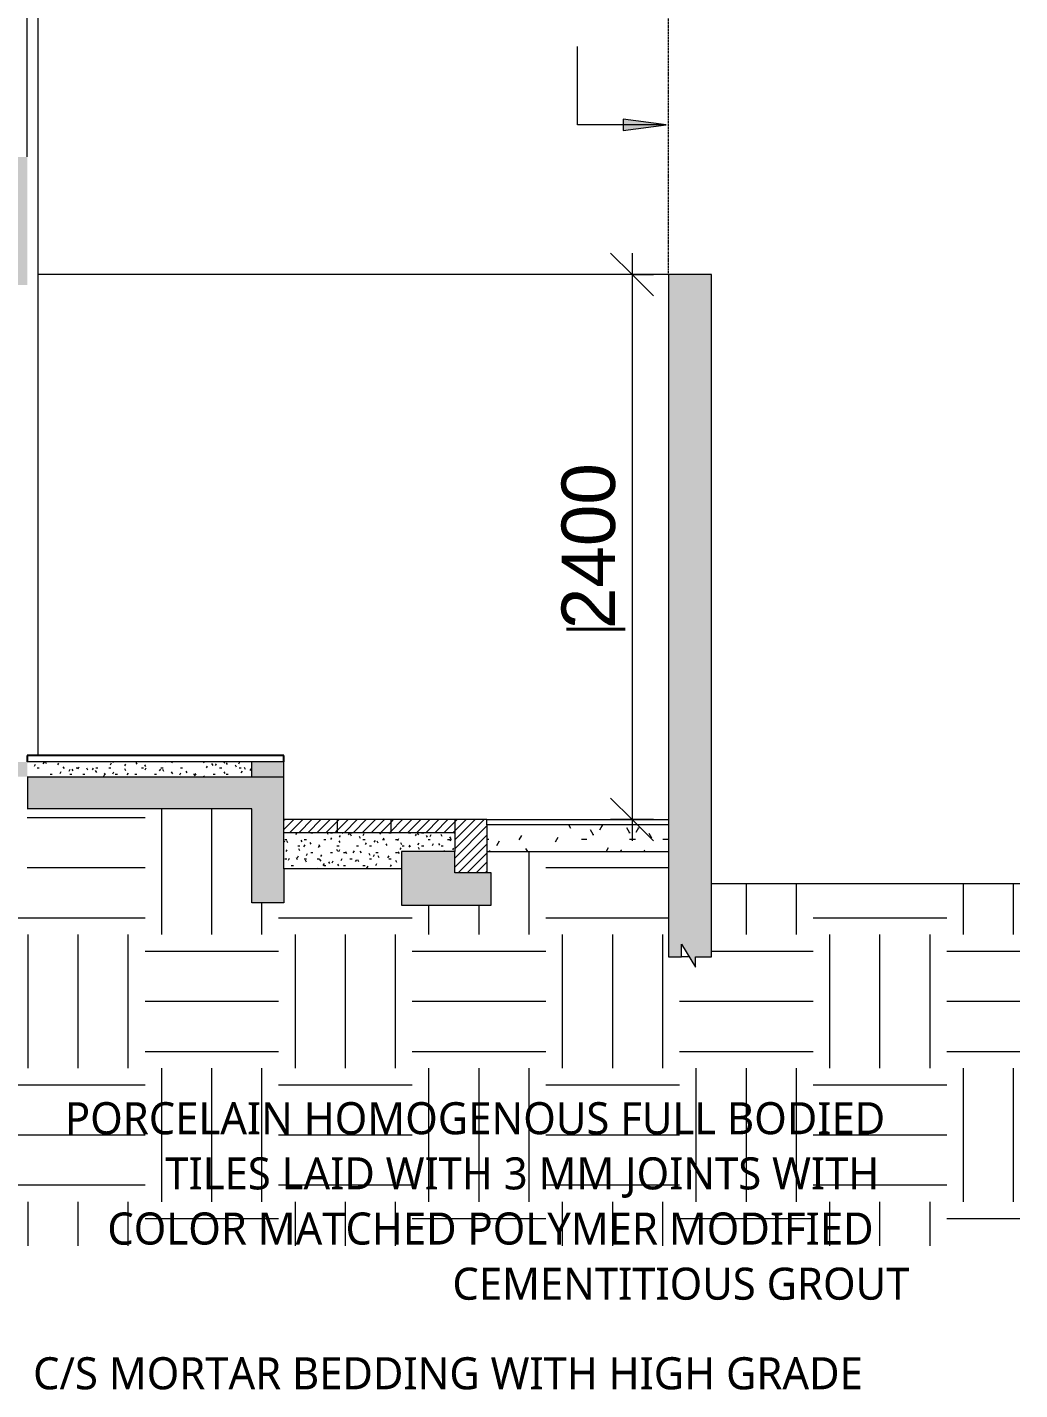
# Model space of a CAD drawing. Header units: millimetres. Extents: x -25665 to 60211, y -6376 to 13478.
# Drawn here: x 38480 to 43122, y -2517 to 3856 of the extents above; entities that cross this region are included whole.
import ezdxf

# ---------------------------------------------------------------- set-up
doc = ezdxf.new("R2010")
doc.units = ezdxf.units.MM
doc.linetypes.add('Hidden', pattern=[7.14375, 4.7625, -2.38125])
for name, color, linetype, lineweight in [('A-ANNO-DIMS', 211, 'Continuous', 9), ('A-ANNO-DIMS-100', 211, 'Continuous', 9), ('A-DETL', 90, 'Continuous', 9), ('A-DETL-GENF', 92, 'Continuous', 9), ('A-DETL-HDLN', 90, 'Hidden', 9), ('A-DETL-THIN', 151, 'Continuous', 9), ('A-GENM', 13, 'Continuous', 9), ('A-WALL', 113, 'Continuous', 9), ('G-ANNO-TEXT', 231, 'Continuous', 9), ('S-STRS', 31, 'Continuous', 9)]:
    doc.layers.add(name, color=color, linetype=linetype, lineweight=lineweight)
doc.styles.add('Arial_10', font='arial.ttf', dxfattribs={"height": 250})
doc.styles.add('Lucida Sans Unicode_2', font='l_10646.ttf', dxfattribs={"height": 150})
doc.dimstyles.new('25_1', dxfattribs={"dimscale": 304.8, "dimtxt": 255.06485, "dimasz": 0.656168, "dimexe": 0.328084, "dimexo": 0.0625, "dimgap": 0.016404, "dimtad": 1, "dimdec": 0, "dimzin": 0, "dimdsep": 46, "dimtxsty": 'Arial_10', "dimblk1": 'OBLIQUE', "dimblk2": 'OBLIQUE', "dimsah": 1, "dimcen": 0.09, "dimdle": 0.328084, "dimazin": 0, "dimtfac": 1, "dimtdec": 4, "dimtix": 1, "dimtmove": 0, "dimatfit": 3, "dimfxl": 0.328084, "dimfxlon": 1, "dimtvp": 1, "dimtolj": 1, "dimtzin": 0, "dimarcsym": 2})
pattern_1 = [(0, (33405.597, 4690), (121.92, 30.48), [10.058, -81.382, 10.058, -81.382, -487.68]), (0, (33405.597, 4690), (121.92, 30.48), [-182.88, 10.058, -172.822, 10.058, -81.382, -213.36]), (0, (33405.597, 4690), (121.92, 30.48), [-457.2, 10.058, -50.902, 10.058, -142.342]), (120, (33451.317, 4705.24), (-87.35645, 90.34582), [10.058, -81.382, 10.058, -569.062]), (120, (33451.317, 4705.24), (-87.35645, 90.34582), [-101.498, -81.382, 10.058, -172.822, -304.8]), (120, (33451.317, 4705.24), (-87.35645, 90.34582), [-365.76, 10.058, -81.382, 10.058, -203.302]), (120, (33451.317, 4705.24), (-87.35645, 90.34582), [-467.258, -50.902, 10.058, -142.342]), (240, (33466.557, 4766.2), (-34.56355, -120.82582), [10.058, -81.382, 10.058, -569.062]), (240, (33466.557, 4766.2), (-34.56355, -120.82582), [-101.498, -81.382, 10.058, -172.822, -304.8]), (240, (33466.557, 4766.2), (-34.56355, -120.82582), [-365.76, 10.058, -81.382, 10.058, -203.302]), (240, (33466.557, 4766.2), (-34.56355, -120.82582), [-467.258, -50.902, 10.058, -142.342])]
pattern_2 = [(45, (33405.597, 4690), (-21.2132, 21.2132), [])]

# ---------------------------------------------------------------- blocks, each defined once
blk = doc.blocks.new('side-projection - side-projection-701340-Section - B')
at = {"layer": 'A-GENM'}
blk.add_line((3786.1, 7020), (3786.1, 450), dxfattribs=at)
blk = doc.blocks.new('DIMBLOCK65-Section - B')
at = {"layer": 'A-ANNO-DIMS-100', "transparency": 16777216}
for p, q in [((41308.9, 2700), (41208.9, 2800)), ((41308.9, 2800), (41308.9, 50)), ((41408.9, 2700), (41208.9, 2700)), ((41308.9, 2700), (41408.9, 2600)), ((41308.9, 2700), (41408.9, 2700)), ((41308.9, 150), (41208.9, 250)), ((41408.9, 150), (41208.9, 150)), ((41308.9, 150), (41408.9, 50)), ((41308.9, 150), (41408.9, 150))]:
    blk.add_line(p, q, dxfattribs=at)
at = {"layer": 'A-ANNO-DIMS-100', "color": 0, "transparency": 16777216, "insert": (40979.3, 1040.4), "char_height": 250, "width": 922.942, "attachment_point": 1, "rotation": 90, "line_spacing_factor": 0.941778, "style": 'Arial_10'}
blk.add_mtext('\u200c2400', dxfattribs=at)
blk = doc.blocks.new('_Oblique')
at = {"color": 0, "linetype": 'ByBlock', "lineweight": -2}
blk.add_line((-0.5, -0.5), (0.5, 0.5), dxfattribs=at)

msp = doc.modelspace()

# ---------------------------------------------------------------- hatches: boundary and pattern name
at = {"layer": 'A-DETL-GENF'}
h = msp.add_hatch(color=9, dxfattribs=at)
h.paths.add_polyline_path([(38285.9, 350), (38480.3, 350), (38480.3, 420), (38230.3, 420), (38230.3, 350), (38264, 350)])
h.paths.add_polyline_path([(39680.3, 350), (39680.8, 350), (39680.3, 420), (39530.8, 420), (39530.8, 350)])
h.paths.add_polyline_path([(38264, 2650), (38480.3, 2650), (38480.3, 3250), (38230.3, 3250), (38230.3, 2650)])
for color, points in [(253, [(41605.3, -541.2), (41605.3, -492.6), (41680.3, -492.6), (41680.3, 2700), (41480.3, 2700), (41480.3, -492.6), (41540.3, -492.6), (41540.3, -432.6), (41588.9, -513.7)]), (253, [(39680.8, -240), (39680.3, 350), (38480.8, 350), (38480.8, 200), (39530.8, 200), (39530.8, -240)]), (9, [(40650.3, -250), (40650.3, -100), (40480.3, -100), (40480.3, 0), (40230.3, 0), (40230.3, -250), (40630.3, -250)])]:
    msp.add_hatch(color=color, dxfattribs=at).paths.add_polyline_path(points)
h = msp.add_hatch(dxfattribs=at)
h.set_pattern_fill('FP_30', style=0, pattern_type=2)
h.set_pattern_definition(pattern_1)
h.paths.add_polyline_path([(38480.8, 350), (39530.8, 350), (39530.8, 420), (38480.3, 420), (38480.3, 350)])
h = msp.add_hatch(dxfattribs=at)
h.set_pattern_fill('FP_33', color=253, style=0, pattern_type=2)
h.set_pattern_definition([(0, (33405.6, 4690), (625, 625), [625, -625]), (0, (33405.6, 4924.4), (625, 625), [625, -625]), (0, (33405.6, 5158.75), (625, 625), [625, -625]), (90, (33483.7, 5236.9), (-625, 625), [625, -625]), (90, (33718.1, 5236.9), (-625, 625), [625, -625]), (90, (33952.5, 5236.9), (-625, 625), [625, -625])])
h.paths.add_polyline_path([(41680.3, -1843.3), (43122.4, -1843.3), (43122.4, -150), (41680.3, -150), (41680.3, -492.6), (41605.3, -492.6), (41605.3, -541.2), (41576.2, -492.6), (41480.3, -492.6), (41480.3, 0), (40630.3, 0), (40630.3, -100), (40650.3, -100), (40650.3, -250), (40230.3, -250), (40230.3, -80), (39680.8, -80), (39680.8, -240), (39530.8, -240), (39530.8, 200), (38480.3, 200), (38480.3, -250), (38230.3, -250), (38230.3, 150), (37230.3, 150), (37230.3, 200), (32805.3, 200), (32805.3, -250), (32605.3, -250), (32605.3, 220), (32041.6, 220), (31401.6, -100), (28705.3, -100), (28705.3, -150), (27755.3, -150), (27755.3, -561), (27505.3, -561), (27505.3, 172), (23688.7, 172), (23688.7, -1843.3), (41480.3, -1843.3)])
at = {"layer": 'A-DETL-GENF', "lineweight": 18}
h = msp.add_hatch(dxfattribs=at)
h.set_pattern_fill('FP_31', color=250, style=0, pattern_type=2)
h.set_pattern_definition(pattern_2)
h.paths.add_polyline_path([(39930.3, 90), (39930.3, 150), (39680.8, 150), (39680.8, 90)])
h = msp.add_hatch(dxfattribs=at)
h.set_pattern_fill('FP_31', color=250, style=0, pattern_type=2)
h.set_pattern_definition(pattern_2)
h.paths.add_polyline_path([(40085.9, 90), (40180.3, 90), (40180.3, 150), (39930.3, 150), (39930.3, 90)])
h = msp.add_hatch(dxfattribs=at)
h.set_pattern_fill('FP_31', color=250, style=0, pattern_type=2)
h.set_pattern_definition(pattern_2)
h.paths.add_polyline_path([(40480.3, 90), (40480.3, 150), (40180.3, 150), (40180.3, 90)])
h = msp.add_hatch(dxfattribs=at)
h.set_pattern_fill('FP_31', color=250, style=0, pattern_type=2)
h.set_pattern_definition(pattern_2)
h.paths.add_polyline_path([(40630.3, -100), (40630.3, 150), (40480.3, 150), (40480.3, -100)])
at = {"layer": 'A-DETL-GENF'}
h = msp.add_hatch(dxfattribs=at)
h.set_pattern_fill('FP_30', style=0, pattern_type=2)
h.set_pattern_definition(pattern_1)
h.paths.add_polyline_path([(40230.3, -80), (40230.3, 0), (40480.3, 0), (40480.3, 90), (39680.8, 90), (39680.8, -80), (40085.9, -80)])
h = msp.add_hatch(dxfattribs=at)
h.set_pattern_fill('FP_34', style=0, pattern_type=2)
h.set_pattern_definition([(0, (-56311.88, 9050.364), (304.8, 76.2), [25.146, -203.454, 25.146, -203.454, -1219.2]), (0, (-56311.88, 9050.364), (304.8, 76.2), [-457.2, 0, -1219.2]), (0, (-56311.88, 9050.364), (304.8, 76.2), [0, -457.2, 25.146, -432.054, -762]), (0, (-56311.88, 9050.364), (304.8, 76.2), [-914.4, 25.146, -203.454, 0, -533.4]), (0, (-56311.88, 9050.364), (304.8, 76.2), [0, -1143, 25.146, -127.254, -381]), (0, (-56311.88, 9050.364), (304.8, 76.2), [-1295.4, 25.146, -355.854]), (120, (-56197.58, 9088.464), (-218.391136, 225.864543), [25.146, -203.454, 25.146, -203.454, -1219.2]), (120, (-56197.58, 9088.464), (-218.391136, 225.864543), [-457.2, 0, -1219.2]), (120, (-56197.58, 9088.464), (-218.391136, 225.864543), [0, -457.2, 25.146, -432.054, -762]), (120, (-56197.58, 9088.464), (-218.391136, 225.864543), [-914.4, 25.146, -203.454, 0, -533.4]), (120, (-56197.58, 9088.464), (-218.391136, 225.864543), [0, -1143, 25.146, -127.254, -381]), (120, (-56197.58, 9088.464), (-218.391136, 225.864543), [-1295.4, 25.146, -355.854]), (240, (-56159.48, 9240.864), (-86.408864, -302.064543), [25.146, -203.454, 25.146, -203.454, -1219.2]), (240, (-56159.48, 9240.864), (-86.408864, -302.064543), [-457.2, 0, -1219.2]), (240, (-56159.48, 9240.864), (-86.408864, -302.064543), [0, -457.2, 25.146, -432.054, -762]), (240, (-56159.48, 9240.864), (-86.408864, -302.064543), [-914.4, 25.146, -203.454, 0, -533.4]), (240, (-56159.48, 9240.864), (-86.408864, -302.064543), [0, -1143, 25.146, -127.254, -381]), (240, (-56159.48, 9240.864), (-86.408864, -302.064543), [-1295.4, 25.146, -355.854])])
h.paths.add_polyline_path([(41480.3, 0), (41480.3, 125), (40630.3, 125), (40630.3, 0), (40693.2, 0)])
at = {"layer": 'G-ANNO-TEXT'}
msp.add_hatch(color=7, dxfattribs=at).paths.add_polyline_path([(41467.9, 3400.1), (41267.9, 3426.5), (41267.9, 3373.8)])
at = {"layer": 'S-STRS'}
msp.add_hatch(color=256, dxfattribs=at).paths.add_polyline_path([(38480.3, 220), (38480.8, 220), (38480.3, 350)])

# ---------------------------------------------------------------- linework, layer by layer
at = {"layer": 'A-DETL'}
for p, q in [((40480.3, 0), (40230.3, 0)), ((40230.3, 0), (40230.3, -250)), ((40480.3, -100), (40480.3, 0)), ((40650.3, -100), (40480.3, -100)), ((40650.3, -250), (40650.3, -100)), ((40230.3, -250), (40650.3, -250))]:
    msp.add_line(p, q, dxfattribs=at)
at = {"layer": 'A-DETL-HDLN'}
msp.add_line((41480.3, 2700), (41480.3, 4150), dxfattribs=at)
at = {"layer": 'A-DETL-THIN'}
for p, q in [((38480.3, 3250), (38480.3, 3950)), ((41680.3, 2700), (41480.3, 2700)), ((41480.3, 2700), (41480.3, -492.6)), ((41680.3, -492.6), (41680.3, 2700)), ((39530.8, 420), (38480.3, 420)), ((39680.8, 420), (39530.8, 420)), ((39530.8, 350), (39530.8, 420)), ((39680.8, 350), (39680.8, 420)), ((38480.3, 350), (39530.8, 350)), ((38480.8, 350), (38480.8, 200)), ((39530.8, 350), (39680.8, 350)), ((39680.8, -80), (39680.8, 350)), ((39530.8, 200), (38480.3, 200)), ((39530.8, -240), (39530.8, 200)), ((39930.3, 150), (39680.8, 150)), ((39930.3, 150), (39930.3, 90)), ((40180.3, 150), (39930.3, 150)), ((40180.3, 150), (40180.3, 90)), ((40480.3, 150), (40180.3, 150)), ((40630.3, 150), (40480.3, 150)), ((40480.3, 150), (40480.3, 0)), ((40630.3, 125), (40630.3, 150)), ((39680.8, 90), (39930.3, 90)), ((39930.3, 90), (40180.3, 90)), ((40180.3, 90), (40480.3, 90)), ((40630.3, 125), (40630.3, 0)), ((41480.3, 125), (40630.3, 125)), ((40630.3, 0), (41480.3, 0)), ((40630.3, 0), (40630.3, -100)), ((40230.3, -80), (39680.8, -80)), ((39680.8, -80), (39680.8, -240)), ((43122.4, -150), (41680.3, -150)), ((39680.8, -240), (39530.8, -240)), ((41540.3, -492.6), (41540.3, -432.6)), ((41540.3, -432.6), (41605.3, -541.2)), ((41480.3, -492.6), (41540.3, -492.6)), ((41576.2, -492.6), (41540.3, -492.6)), ((41605.3, -541.2), (41605.3, -492.6)), ((41605.3, -492.6), (41680.3, -492.6))]:
    msp.add_line(p, q, dxfattribs=at)
at = {"layer": 'A-WALL'}
for p, q in [((41480.3, 2700), (38530.3, 2700)), ((40630.3, 150), (41480.3, 150))]:
    msp.add_line(p, q, dxfattribs=at)
at = {"layer": 'G-ANNO-TEXT', "color": 7}
for p, q in [((41053.7, 3400.1), (41053.7, 3765.7)), ((41467.9, 3400.1), (41053.7, 3400.1)), ((41467.9, 3400.1), (41267.9, 3426.5)), ((41267.9, 3426.5), (41267.9, 3373.8)), ((41267.9, 3373.8), (41467.9, 3400.1))]:
    msp.add_line(p, q, dxfattribs=at)
at = {"layer": 'S-STRS', "lineweight": 25}
for p, q in [((39680.3, 450), (38480.3, 450)), ((38480.3, 450), (38480.3, 420)), ((39680.3, 419.8), (39680.3, 450))]:
    msp.add_line(p, q, dxfattribs=at)

# ---------------------------------------------------------------- block references
at = {"layer": 'A-GENM'}
msp.add_blockref('side-projection - side-projection-701340-Section - B', (34744.2, 0), dxfattribs=at)

# ---------------------------------------------------------------- texts
at = {"layer": 'G-ANNO-TEXT', "color": 7, "char_height": 150, "attachment_point": 1, "style": 'Lucida Sans Unicode_2'}
for s, insert, width in [('PORCELAIN HOMOGENOUS FULL BODIED ', (38656.3, -1172.1), 5002.53), ('TILES LAID WITH 3 MM JOINTS WITH ', (39126, -1430.1), 4433.332), ('COLOR MATCHED POLYMER MODIFIED  ', (38854.8, -1688.1), 4762.024), ('CEMENTITIOUS GROUT', (40468.7, -1946.1), 2805.906), ('C/S MORTAR BEDDING WITH HIGH GRADE ', (38507.5, -2365.1), 5178.901)]:
    msp.add_mtext(s, dxfattribs=dict(at, insert=insert, width=width))

# ---------------------------------------------------------------- dimensions: what is measured, and where the dimension line sits
at = {"layer": 'A-ANNO-DIMS'}
dim = msp.add_linear_dim(base=(41308.9, 150), p1=(41408.9, 2700), p2=(41408.9, 150), angle=90, text='\u200c2400', dimstyle='25_1', override={"dimpost": '<>', "dimfxl": 2550}, dxfattribs=at)
dim.commit()
dim.dimension.update_dxf_attribs({"geometry": 'DIMBLOCK65-Section - B', "text_midpoint": (41154.9, 1425)})

doc.saveas('drawing.dxf')
